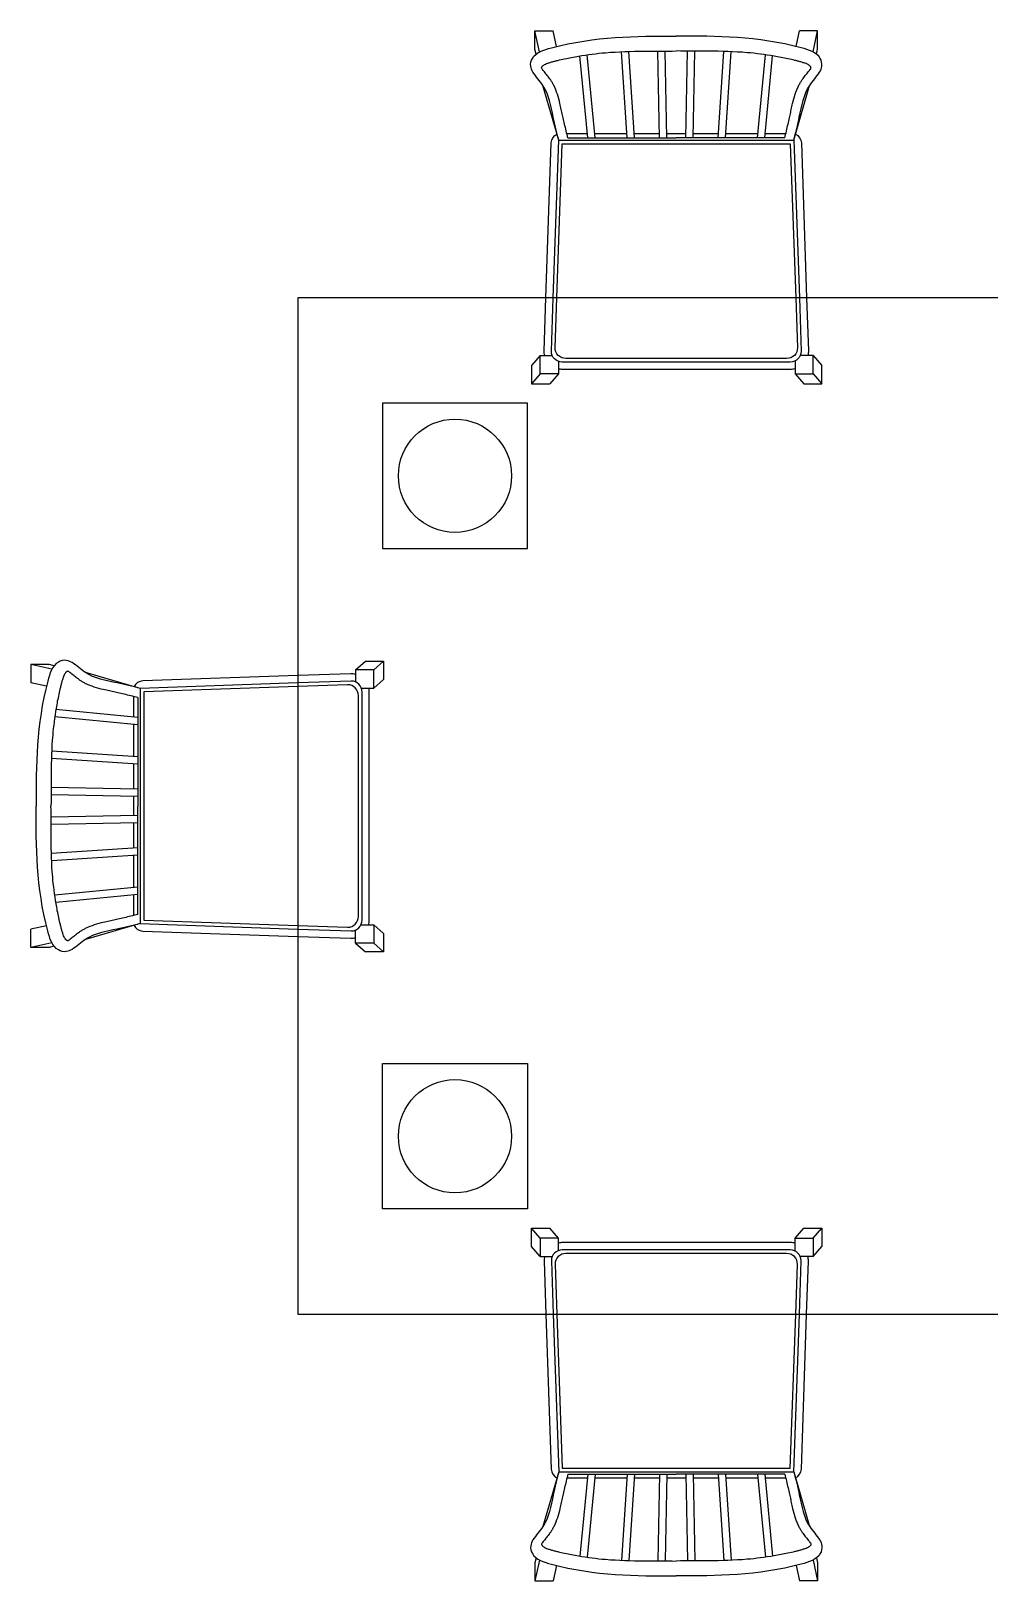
# Model space of a CAD drawing. Header units: millimetres. Extents: x -38686 to 870903, y -23218 to 232707.
# Drawn here: x 46656 to 47976, y 24620 to 26755 of the extents above; entities that cross this region are included whole.
import ezdxf

# ---------------------------------------------------------------- set-up
doc = ezdxf.new("R2010")
doc.units = ezdxf.units.MM
doc.header["$LTSCALE"] = 10
doc.layers.add('40 - Detail Outline', color=142, linetype='Continuous')

msp = doc.modelspace()

# ---------------------------------------------------------------- linework, layer by layer
at = {"layer": '40 - Detail Outline', "color": 0}
for p, q in [((47356.775, 26726.173), (47350.448, 26754.91)), ((47380.125, 26733.667), (47375.448, 26754.91)), ((47710.135, 26733.667), (47714.812, 26754.91)), ((47733.485, 26726.173), (47739.812, 26754.91)), ((47351.962, 26723.037), (47350.448, 26729.91)), ((47738.298, 26723.037), (47739.812, 26729.91)), ((47383.115, 26604.69), (47361.495, 26679.738)), ((47707.144, 26604.69), (47728.765, 26679.738)), ((46684.907, 25875.93), (46656.171, 25882.257)), ((46688.043, 25880.744), (46681.171, 25882.257)), ((46677.413, 25852.58), (46656.171, 25857.257)), ((46806.391, 25849.59), (46731.342, 25871.211)), ((46677.413, 25522.571), (46656.171, 25517.894)), ((46806.391, 25525.561), (46731.342, 25503.94)), ((46684.907, 25499.221), (46656.171, 25492.894)), ((46688.043, 25494.407), (46681.171, 25492.894)), ((47383.115, 24770.461), (47361.495, 24695.412)), ((47707.144, 24770.461), (47728.765, 24695.412)), ((47351.962, 24652.113), (47350.448, 24645.241)), ((47356.775, 24648.977), (47350.448, 24620.241)), ((47380.125, 24641.483), (47375.448, 24620.241)), ((47710.135, 24641.483), (47714.812, 24620.241)), ((47733.485, 24648.977), (47739.812, 24620.241)), ((47738.298, 24652.113), (47739.812, 24645.241))]:
    msp.add_line(p, q, dxfattribs=at)
at = {"layer": '40 - Detail Outline', "color": 7}
for p, q in [((47477.343, 26607.795), (47469.644, 26726.425)), ((47487.364, 26607.795), (47479.641, 26726.795)), ((47522.052, 26607.795), (47519.597, 26727.152)), ((47532.054, 26607.795), (47529.598, 26727.192)), ((47558.206, 26607.795), (47560.662, 26727.192)), ((47568.208, 26607.795), (47570.663, 26727.152)), ((47602.896, 26607.795), (47610.619, 26726.795)), ((47612.917, 26607.795), (47620.616, 26726.425)), ((47423.297, 26607.795), (47412.388, 26720.693)), ((47433.343, 26607.795), (47422.289, 26722.2)), ((47656.916, 26607.795), (47667.971, 26722.2)), ((47666.963, 26607.795), (47677.872, 26720.693)), ((47359.734, 26703.65), (47359.612, 26704.093)), ((47730.526, 26703.65), (47730.648, 26704.093)), ((47422.773, 26613.217), (47394.407, 26613.217)), ((47395.739, 26607.795), (47545.13, 26607.795)), ((47476.991, 26613.217), (47432.82, 26613.217)), ((47521.94, 26613.217), (47487.012, 26613.217)), ((47558.318, 26613.217), (47531.942, 26613.217)), ((47694.521, 26607.795), (47545.13, 26607.795)), ((47603.248, 26613.217), (47568.32, 26613.217)), ((47657.44, 26613.217), (47613.269, 26613.217)), ((47695.853, 26613.217), (47667.487, 26613.217)), ((46707.431, 25872.971), (46706.988, 25873.093)), ((46797.863, 25809.932), (46797.863, 25838.298)), ((46803.285, 25836.966), (46803.285, 25687.575)), ((46803.285, 25799.362), (46688.88, 25810.416)), ((46803.285, 25809.408), (46690.387, 25820.317)), ((46797.863, 25755.714), (46797.863, 25799.886)), ((46803.285, 25745.341), (46684.286, 25753.064)), ((46803.285, 25755.362), (46684.656, 25763.061)), ((46797.863, 25710.765), (46797.863, 25745.693)), ((46803.285, 25700.652), (46683.889, 25703.107)), ((46803.285, 25710.654), (46683.929, 25713.108)), ((46797.863, 25674.387), (46797.863, 25700.763)), ((46803.285, 25538.184), (46803.285, 25687.575)), ((46803.285, 25674.499), (46683.889, 25672.044)), ((46803.285, 25664.497), (46683.929, 25662.042)), ((46797.863, 25629.457), (46797.863, 25664.385)), ((46803.285, 25629.809), (46684.286, 25622.086)), ((46803.285, 25619.788), (46684.656, 25612.089)), ((46797.863, 25575.265), (46797.863, 25619.436)), ((46803.285, 25575.789), (46688.88, 25564.734)), ((46803.285, 25565.742), (46690.387, 25554.833)), ((46797.863, 25536.852), (46797.863, 25565.218)), ((46707.431, 25502.179), (46706.988, 25502.057)), ((47395.739, 24767.355), (47545.13, 24767.355)), ((47423.297, 24767.355), (47412.388, 24654.457)), ((47433.343, 24767.355), (47422.289, 24652.95)), ((47477.343, 24767.355), (47469.644, 24648.726)), ((47487.364, 24767.355), (47479.641, 24648.356)), ((47522.052, 24767.355), (47519.597, 24647.999)), ((47532.054, 24767.355), (47529.598, 24647.959)), ((47694.521, 24767.355), (47545.13, 24767.355)), ((47558.206, 24767.355), (47560.662, 24647.959)), ((47568.208, 24767.355), (47570.663, 24647.999)), ((47602.896, 24767.355), (47610.619, 24648.356)), ((47612.917, 24767.355), (47620.616, 24648.726)), ((47656.916, 24767.355), (47667.971, 24652.95)), ((47666.963, 24767.355), (47677.872, 24654.457)), ((47422.773, 24761.933), (47394.407, 24761.933)), ((47476.991, 24761.933), (47432.82, 24761.933)), ((47521.94, 24761.933), (47487.012, 24761.933)), ((47558.318, 24761.933), (47531.942, 24761.933)), ((47603.248, 24761.933), (47568.32, 24761.933)), ((47657.44, 24761.933), (47613.269, 24761.933)), ((47695.853, 24761.933), (47667.487, 24761.933)), ((47359.734, 24671.501), (47359.612, 24671.058)), ((47730.526, 24671.501), (47730.648, 24671.058))]:
    msp.add_line(p, q, dxfattribs=at)
at = {"layer": '40 - Detail Outline', "color": 251}
for p, q in [((47357.725, 26307.809), (47345.784, 26294.199)), ((47733.842, 26307.809), (47745.784, 26294.199)), ((47357.725, 26282.809), (47345.784, 26269.199)), ((47382.725, 26282.809), (47370.784, 26269.199)), ((47708.842, 26282.809), (47720.784, 26269.199)), ((47733.842, 26282.809), (47745.784, 26269.199)), ((47103.271, 25874.98), (47116.882, 25886.921)), ((47128.271, 25874.98), (47141.882, 25886.921)), ((47128.271, 25849.98), (47141.882, 25861.921)), ((47128.271, 25523.863), (47141.882, 25511.921)), ((47103.271, 25498.863), (47116.882, 25486.921)), ((47128.271, 25498.863), (47141.882, 25486.921)), ((47357.725, 25092.341), (47345.784, 25105.952)), ((47382.725, 25092.341), (47370.784, 25105.952)), ((47708.842, 25092.341), (47720.784, 25105.952)), ((47733.842, 25092.341), (47745.784, 25105.952)), ((47357.725, 25067.341), (47345.784, 25080.952)), ((47733.842, 25067.341), (47745.784, 25080.952))]:
    msp.add_line(p, q, dxfattribs=at)
at = {"layer": '40 - Detail Outline', "color": 0}
for points in [[(47350.448, 26729.91), (47350.448, 26754.91), (47375.448, 26754.91)], [(47739.812, 26729.91), (47739.812, 26754.91), (47714.812, 26754.91)], [(47375.638, 26387.222), (47383.115, 26604.69), (47707.144, 26604.69), (47714.621, 26387.222)], [(47380.55, 26387.222), (47388.115, 26599.69), (47702.144, 26599.69), (47709.71, 26387.222)], [(46681.171, 25882.257), (46656.171, 25882.257), (46656.171, 25857.257)], [(47023.859, 25857.067), (46806.391, 25849.59), (46806.391, 25525.561), (47023.859, 25518.084)], [(47023.859, 25852.155), (46811.391, 25844.59), (46811.391, 25530.561), (47023.859, 25522.996)], [(46681.171, 25492.894), (46656.171, 25492.894), (46656.171, 25517.894)], [(47375.638, 24987.929), (47383.115, 24770.461), (47707.144, 24770.461), (47714.621, 24987.929)], [(47380.55, 24987.929), (47388.115, 24775.461), (47702.144, 24775.461), (47709.71, 24987.929)], [(47350.448, 24645.241), (47350.448, 24620.241), (47375.448, 24620.241)], [(47739.812, 24645.241), (47739.812, 24620.241), (47714.812, 24620.241)]]:
    msp.add_lwpolyline(points, dxfattribs=at)
for points in [[(47365.571, 26387.222), (47372.757, 26600.983, -0.25562514), (47380.73, 26612.971)], [(47709.53, 26612.971, -0.25562514), (47717.503, 26600.983), (47724.689, 26387.222)], [(47023.859, 25867.134), (46810.097, 25859.948, 0.25562514), (46798.109, 25851.976)], [(46798.109, 25523.175, 0.25562514), (46810.097, 25515.202), (47023.859, 25508.016)], [(47365.571, 24987.929), (47372.757, 24774.167, 0.25562514), (47380.73, 24762.179)], [(47709.53, 24762.179, 0.25562514), (47717.503, 24774.167), (47724.689, 24987.929)]]:
    msp.add_lwpolyline(points, format="xyb", dxfattribs=at)
for points in [[(47023.859, 26387.222), (47023.859, 24987.929), (49423.866, 24987.929), (49423.866, 26387.222)], [(47340.238, 26242.382), (47140.238, 26242.382), (47140.238, 26042.382), (47340.238, 26042.382)], [(47340.238, 25132.769), (47140.238, 25132.769), (47140.238, 25332.769), (47340.238, 25332.769)]]:
    msp.add_lwpolyline(points, close=True, dxfattribs=at)
at = {"layer": '40 - Detail Outline', "color": 251}
for points in [[(47363.854, 26307.809, -0.06587297), (47363.12, 26314.327), (47365.571, 26387.222)], [(47702.144, 26298.84), (47388.115, 26298.84, -0.41421356), (47373.115, 26313.84), (47375.638, 26387.222)], [(47697.144, 26303.84), (47393.115, 26303.84, -0.41421356), (47378.115, 26318.84), (47380.55, 26387.222)], [(47709.71, 26387.222), (47712.144, 26318.84, -0.41421356), (47697.144, 26303.84)], [(47714.621, 26387.222), (47717.144, 26313.84, -0.41421356), (47702.144, 26298.84)], [(47724.689, 26387.222), (47727.14, 26314.327, -0.06587297), (47726.406, 26307.809)], [(47708.842, 26289.754, -0.06791001), (47702.144, 26288.84), (47388.115, 26288.84, -0.05438092), (47382.725, 26289.428, -0.05438092)], [(47103.271, 25868.851, 0.06587297), (47096.754, 25869.585), (47023.859, 25867.134)], [(47112.24, 25530.561), (47112.24, 25844.59, 0.41421356), (47097.24, 25859.59), (47023.859, 25857.067)], [(47107.24, 25535.561), (47107.24, 25839.59, 0.41421356), (47092.24, 25854.59), (47023.859, 25852.155)], [(47121.326, 25523.863, 0.06791001), (47122.24, 25530.561), (47122.24, 25844.59, 0.05438092), (47121.652, 25849.98, 0.05438092)], [(47023.859, 25522.996), (47092.24, 25520.561, 0.41421356), (47107.24, 25535.561)], [(47023.859, 25518.084), (47097.24, 25515.561, 0.41421356), (47112.24, 25530.561)], [(47023.859, 25508.016), (47096.754, 25505.565, 0.06587297), (47103.271, 25506.299)], [(47708.842, 25085.396, 0.06791001), (47702.144, 25086.31), (47388.115, 25086.31, 0.05438092), (47382.725, 25085.722, 0.05438092)], [(47363.854, 25067.341, 0.06587297), (47363.12, 25060.824), (47365.571, 24987.929)], [(47702.144, 25076.31), (47388.115, 25076.31, 0.41421356), (47373.115, 25061.31), (47375.638, 24987.929)], [(47697.144, 25071.31), (47393.115, 25071.31, 0.41421356), (47378.115, 25056.31), (47380.55, 24987.929)], [(47709.71, 24987.929), (47712.144, 25056.31, 0.41421356), (47697.144, 25071.31)], [(47714.621, 24987.929), (47717.144, 25061.31, 0.41421356), (47702.144, 25076.31)], [(47724.689, 24987.929), (47727.14, 25060.824, 0.06587297), (47726.406, 25067.341)]]:
    msp.add_lwpolyline(points, format="xyb", dxfattribs=at)
for points in [[(47382.725, 26299.842), (47382.725, 26282.809), (47357.725, 26282.809), (47357.725, 26307.809), (47374.381, 26307.809)], [(47708.842, 26300.419), (47708.842, 26282.809), (47733.842, 26282.809), (47733.842, 26307.809), (47715.879, 26307.809)], [(47345.784, 26294.199), (47345.784, 26269.199), (47370.784, 26269.199)], [(47720.784, 26269.199), (47745.784, 26269.199), (47745.784, 26294.199)], [(47111.238, 25849.98), (47128.271, 25849.98), (47128.271, 25874.98), (47103.271, 25874.98), (47103.271, 25858.324)], [(47116.882, 25886.921), (47141.882, 25886.921), (47141.882, 25861.921)], [(47110.662, 25523.863), (47128.271, 25523.863), (47128.271, 25498.863), (47103.271, 25498.863), (47103.271, 25516.827)], [(47141.882, 25511.921), (47141.882, 25486.921), (47116.882, 25486.921)], [(47345.784, 25080.952), (47345.784, 25105.952), (47370.784, 25105.952)], [(47720.784, 25105.952), (47745.784, 25105.952), (47745.784, 25080.952)], [(47382.725, 25075.308), (47382.725, 25092.341), (47357.725, 25092.341), (47357.725, 25067.341), (47374.381, 25067.341)], [(47708.842, 25074.732), (47708.842, 25092.341), (47733.842, 25092.341), (47733.842, 25067.341), (47715.879, 25067.341)]]:
    msp.add_lwpolyline(points, dxfattribs=at)
at = {"layer": '40 - Detail Outline', "color": 0}
for centre in [(47240.238, 26142.382), (47240.238, 25232.769)]:
    msp.add_circle(centre, 77.949, dxfattribs=at)
for points, knots in [([(47383.115, 26604.69), (47380.541, 26615.152), (47374.345, 26640.341), (47368.262, 26675.289), (47349.602, 26693.763), (47343.304, 26706.958), (47347.897, 26724.647), (47424.101, 26747.846), (47489.469, 26747.923), (47545.13, 26747.877)], [0, 0, 0, 0, 32.57715137, 78.42867812, 101.30605396, 109.98238013, 120.95051628, 150.95316852, 323.73230532, 323.73230532, 323.73230532, 323.73230532]), ([(47707.144, 26604.69), (47709.718, 26615.152), (47715.915, 26640.341), (47721.998, 26675.289), (47740.658, 26693.763), (47746.955, 26706.958), (47742.363, 26724.647), (47666.159, 26747.846), (47600.791, 26747.923), (47545.13, 26747.877)], [0, 0, 0, 0, 32.57715137, 78.42867812, 101.30605396, 109.98238013, 120.95051628, 150.95316852, 323.73230532, 323.73230532, 323.73230532, 323.73230532]), ([(47359.612, 26704.093), (47359.598, 26704.134), (47359.582, 26704.189), (47359.573, 26704.382), (47359.551, 26704.55), (47359.671, 26704.914), (47359.749, 26705.11), (47359.89, 26705.407), (47359.947, 26705.515), (47360.061, 26705.714), (47360.122, 26705.81), (47360.317, 26706.095), (47360.468, 26706.286), (47360.852, 26706.698), (47361.086, 26706.921), (47361.671, 26707.403), (47362.023, 26707.661), (47363.091, 26708.353), (47363.902, 26708.802), (47365.834, 26709.704), (47366.952, 26710.157), (47369.436, 26711.042), (47370.802, 26711.475), (47373.718, 26712.325), (47375.269, 26712.743), (47378.498, 26713.589), (47380.109, 26713.999), (47384.932, 26715.194), (47388.134, 26715.942), (47397.702, 26718.053), (47404.032, 26719.28), (47422.902, 26722.484), (47435.324, 26723.985), (47465.387, 26726.517), (47482.938, 26727.053), (47514.917, 26727.215), (47529.339, 26726.987), (47545.13, 26727.492)], [136.27052956, 136.27052956, 136.27052956, 136.27052956, 137.49414178, 137.49414178, 139.9413662, 139.9413662, 142.38859063, 142.38859063, 143.92442163, 143.92442163, 145.46025264, 145.46025264, 148.53191465, 148.53191465, 151.60357665, 151.60357665, 154.67523866, 154.67523866, 159.45140784, 159.45140784, 164.22757701, 164.22757701, 169.00374619, 169.00374619, 173.77991536, 173.77991536, 178.55608454, 178.55608454, 188.10842288, 188.10842288, 207.21309958, 207.21309958, 245.42245298, 245.42245298, 300.31168215, 300.31168215, 345.34487244, 345.34487244, 345.34487244, 345.34487244]), ([(47730.648, 26704.093), (47730.662, 26704.134), (47730.678, 26704.189), (47730.687, 26704.382), (47730.708, 26704.55), (47730.589, 26704.914), (47730.511, 26705.11), (47730.37, 26705.407), (47730.313, 26705.515), (47730.199, 26705.714), (47730.138, 26705.81), (47729.943, 26706.095), (47729.792, 26706.286), (47729.408, 26706.698), (47729.174, 26706.921), (47728.589, 26707.403), (47728.237, 26707.661), (47727.169, 26708.353), (47726.358, 26708.802), (47724.426, 26709.704), (47723.308, 26710.157), (47720.824, 26711.042), (47719.458, 26711.475), (47716.542, 26712.325), (47714.991, 26712.743), (47711.762, 26713.589), (47710.151, 26713.999), (47705.328, 26715.194), (47702.126, 26715.942), (47692.558, 26718.053), (47686.228, 26719.28), (47667.358, 26722.484), (47654.935, 26723.985), (47624.873, 26726.517), (47607.322, 26727.053), (47575.342, 26727.215), (47560.921, 26726.987), (47545.13, 26727.492)], [136.27052956, 136.27052956, 136.27052956, 136.27052956, 137.49414178, 137.49414178, 139.9413662, 139.9413662, 142.38859063, 142.38859063, 143.92442163, 143.92442163, 145.46025264, 145.46025264, 148.53191465, 148.53191465, 151.60357665, 151.60357665, 154.67523866, 154.67523866, 159.45140784, 159.45140784, 164.22757701, 164.22757701, 169.00374619, 169.00374619, 173.77991536, 173.77991536, 178.55608454, 178.55608454, 188.10842288, 188.10842288, 207.21309958, 207.21309958, 245.42245298, 245.42245298, 300.31168215, 300.31168215, 345.34487244, 345.34487244, 345.34487244, 345.34487244]), ([(47395.739, 26607.795), (47394.194, 26614.077), (47392.66, 26620.313), (47390.523, 26629.423), (47389.868, 26632.277), (47388.946, 26636.431), (47388.663, 26637.721), (47387.829, 26641.6), (47387.277, 26644.259), (47386.117, 26649.687), (47385.51, 26652.456), (47383.856, 26659.354), (47382.738, 26663.523), (47379.958, 26671.888), (47378.295, 26676.086), (47375.499, 26681.592), (47374.748, 26682.967), (47373.518, 26685.044), (47373.079, 26685.756), (47372.292, 26686.982), (47371.949, 26687.498), (47371.264, 26688.503), (47370.92, 26688.993), (47369.887, 26690.434), (47369.197, 26691.351), (47367.105, 26694.065), (47365.733, 26695.746), (47363.196, 26698.91), (47362.031, 26700.392), (47360.65, 26702.303), (47360.306, 26702.794), (47359.898, 26703.402), (47359.815, 26703.526), (47359.734, 26703.65)], [0, 0, 0, 0, 19.55960044, 19.55960044, 28.45991601, 28.45991601, 32.45695727, 32.45695727, 40.4510398, 40.4510398, 48.44512232, 48.44512232, 60.12364507, 60.12364507, 71.80216781, 71.80216781, 75.72333697, 75.72333697, 77.78716179, 77.78716179, 79.2984976, 79.2984976, 80.80983341, 80.80983341, 83.83250503, 83.83250503, 90.10403329, 90.10403329, 96.37556155, 96.37556155, 98.59913399, 98.59913399, 99.17238689, 99.17238689, 99.17238689, 99.17238689]), ([(47694.521, 26607.795), (47696.066, 26614.077), (47697.6, 26620.313), (47699.737, 26629.423), (47700.392, 26632.277), (47701.314, 26636.431), (47701.597, 26637.721), (47702.431, 26641.6), (47702.983, 26644.259), (47704.142, 26649.687), (47704.75, 26652.456), (47706.404, 26659.354), (47707.522, 26663.523), (47710.302, 26671.888), (47711.965, 26676.086), (47714.761, 26681.592), (47715.512, 26682.967), (47716.741, 26685.044), (47717.18, 26685.756), (47717.968, 26686.982), (47718.311, 26687.498), (47718.996, 26688.503), (47719.34, 26688.993), (47720.373, 26690.434), (47721.063, 26691.351), (47723.155, 26694.065), (47724.527, 26695.746), (47727.064, 26698.91), (47728.229, 26700.392), (47729.61, 26702.303), (47729.954, 26702.794), (47730.362, 26703.402), (47730.445, 26703.526), (47730.526, 26703.65)], [0, 0, 0, 0, 19.55960044, 19.55960044, 28.45991601, 28.45991601, 32.45695727, 32.45695727, 40.4510398, 40.4510398, 48.44512232, 48.44512232, 60.12364507, 60.12364507, 71.80216781, 71.80216781, 75.72333697, 75.72333697, 77.78716179, 77.78716179, 79.2984976, 79.2984976, 80.80983341, 80.80983341, 83.83250503, 83.83250503, 90.10403329, 90.10403329, 96.37556155, 96.37556155, 98.59913399, 98.59913399, 99.17238689, 99.17238689, 99.17238689, 99.17238689]), ([(46806.391, 25849.59), (46795.928, 25852.164), (46770.74, 25858.36), (46735.791, 25864.444), (46717.318, 25883.103), (46704.122, 25889.401), (46686.434, 25884.808), (46663.234, 25808.605), (46663.158, 25743.237), (46663.203, 25687.575)], [0, 0, 0, 0, 32.57715137, 78.42867812, 101.30605396, 109.98238013, 120.95051628, 150.95316852, 323.73230532, 323.73230532, 323.73230532, 323.73230532]), ([(46706.988, 25873.093), (46706.946, 25873.107), (46706.892, 25873.123), (46706.699, 25873.133), (46706.53, 25873.154), (46706.166, 25873.034), (46705.971, 25872.956), (46705.674, 25872.815), (46705.566, 25872.758), (46705.366, 25872.644), (46705.271, 25872.584), (46704.985, 25872.388), (46704.795, 25872.237), (46704.382, 25871.853), (46704.159, 25871.619), (46703.678, 25871.034), (46703.419, 25870.682), (46702.728, 25869.615), (46702.279, 25868.803), (46701.376, 25866.871), (46700.923, 25865.753), (46700.038, 25863.269), (46699.605, 25861.903), (46698.755, 25858.987), (46698.337, 25857.436), (46697.492, 25854.207), (46697.082, 25852.596), (46695.887, 25847.773), (46695.138, 25844.571), (46693.027, 25835.003), (46691.801, 25828.673), (46688.597, 25809.803), (46687.095, 25797.381), (46684.563, 25767.318), (46684.027, 25749.767), (46683.865, 25717.788), (46684.094, 25703.366), (46683.589, 25687.575)], [136.27052956, 136.27052956, 136.27052956, 136.27052956, 137.49414178, 137.49414178, 139.9413662, 139.9413662, 142.38859063, 142.38859063, 143.92442163, 143.92442163, 145.46025264, 145.46025264, 148.53191465, 148.53191465, 151.60357665, 151.60357665, 154.67523866, 154.67523866, 159.45140784, 159.45140784, 164.22757701, 164.22757701, 169.00374619, 169.00374619, 173.77991536, 173.77991536, 178.55608454, 178.55608454, 188.10842288, 188.10842288, 207.21309958, 207.21309958, 245.42245298, 245.42245298, 300.31168215, 300.31168215, 345.34487244, 345.34487244, 345.34487244, 345.34487244]), ([(46803.285, 25836.966), (46797.003, 25838.512), (46790.768, 25840.045), (46781.658, 25842.182), (46778.803, 25842.837), (46774.649, 25843.76), (46773.359, 25844.042), (46769.48, 25844.876), (46766.822, 25845.428), (46761.393, 25846.588), (46758.625, 25847.195), (46751.727, 25848.849), (46747.557, 25849.967), (46739.192, 25852.747), (46734.994, 25854.41), (46729.488, 25857.206), (46728.113, 25857.957), (46726.036, 25859.187), (46725.324, 25859.626), (46724.099, 25860.414), (46723.582, 25860.756), (46722.578, 25861.441), (46722.087, 25861.786), (46720.647, 25862.819), (46719.729, 25863.508), (46717.016, 25865.6), (46715.334, 25866.972), (46712.171, 25869.509), (46710.689, 25870.674), (46708.777, 25872.056), (46708.286, 25872.399), (46707.678, 25872.808), (46707.554, 25872.89), (46707.431, 25872.971)], [0, 0, 0, 0, 19.55960044, 19.55960044, 28.45991601, 28.45991601, 32.45695727, 32.45695727, 40.4510398, 40.4510398, 48.44512232, 48.44512232, 60.12364507, 60.12364507, 71.80216781, 71.80216781, 75.72333697, 75.72333697, 77.78716179, 77.78716179, 79.2984976, 79.2984976, 80.80983341, 80.80983341, 83.83250503, 83.83250503, 90.10403329, 90.10403329, 96.37556155, 96.37556155, 98.59913399, 98.59913399, 99.17238689, 99.17238689, 99.17238689, 99.17238689]), ([(46806.391, 25525.561), (46795.928, 25522.987), (46770.74, 25516.79), (46735.791, 25510.707), (46717.318, 25492.047), (46704.122, 25485.75), (46686.434, 25490.342), (46663.234, 25566.546), (46663.158, 25631.914), (46663.203, 25687.575)], [0, 0, 0, 0, 32.57715137, 78.42867812, 101.30605396, 109.98238013, 120.95051628, 150.95316852, 323.73230532, 323.73230532, 323.73230532, 323.73230532]), ([(46706.988, 25502.057), (46706.946, 25502.043), (46706.892, 25502.027), (46706.699, 25502.018), (46706.53, 25501.997), (46706.166, 25502.116), (46705.971, 25502.194), (46705.674, 25502.335), (46705.566, 25502.392), (46705.366, 25502.507), (46705.271, 25502.567), (46704.985, 25502.762), (46704.795, 25502.913), (46704.382, 25503.297), (46704.159, 25503.531), (46703.678, 25504.116), (46703.419, 25504.468), (46702.728, 25505.536), (46702.279, 25506.348), (46701.376, 25508.279), (46700.923, 25509.397), (46700.038, 25511.881), (46699.605, 25513.247), (46698.755, 25516.163), (46698.337, 25517.714), (46697.492, 25520.944), (46697.082, 25522.555), (46695.887, 25527.378), (46695.138, 25530.579), (46693.027, 25540.147), (46691.801, 25546.477), (46688.597, 25565.347), (46687.095, 25577.77), (46684.563, 25607.832), (46684.027, 25625.384), (46683.865, 25657.363), (46684.094, 25671.785), (46683.589, 25687.575)], [136.27052956, 136.27052956, 136.27052956, 136.27052956, 137.49414178, 137.49414178, 139.9413662, 139.9413662, 142.38859063, 142.38859063, 143.92442163, 143.92442163, 145.46025264, 145.46025264, 148.53191465, 148.53191465, 151.60357665, 151.60357665, 154.67523866, 154.67523866, 159.45140784, 159.45140784, 164.22757701, 164.22757701, 169.00374619, 169.00374619, 173.77991536, 173.77991536, 178.55608454, 178.55608454, 188.10842288, 188.10842288, 207.21309958, 207.21309958, 245.42245298, 245.42245298, 300.31168215, 300.31168215, 345.34487244, 345.34487244, 345.34487244, 345.34487244]), ([(46803.285, 25538.184), (46797.003, 25536.639), (46790.768, 25535.105), (46781.658, 25532.968), (46778.803, 25532.313), (46774.649, 25531.391), (46773.359, 25531.109), (46769.48, 25530.274), (46766.822, 25529.722), (46761.393, 25528.563), (46758.625, 25527.955), (46751.727, 25526.301), (46747.557, 25525.183), (46739.192, 25522.403), (46734.994, 25520.74), (46729.488, 25517.945), (46728.113, 25517.193), (46726.036, 25515.964), (46725.324, 25515.525), (46724.099, 25514.737), (46723.582, 25514.394), (46722.578, 25513.709), (46722.087, 25513.365), (46720.647, 25512.332), (46719.729, 25511.643), (46717.016, 25509.55), (46715.334, 25508.178), (46712.171, 25505.641), (46710.689, 25504.476), (46708.777, 25503.095), (46708.286, 25502.751), (46707.678, 25502.343), (46707.554, 25502.26), (46707.431, 25502.179)], [0, 0, 0, 0, 19.55960044, 19.55960044, 28.45991601, 28.45991601, 32.45695727, 32.45695727, 40.4510398, 40.4510398, 48.44512232, 48.44512232, 60.12364507, 60.12364507, 71.80216781, 71.80216781, 75.72333697, 75.72333697, 77.78716179, 77.78716179, 79.2984976, 79.2984976, 80.80983341, 80.80983341, 83.83250503, 83.83250503, 90.10403329, 90.10403329, 96.37556155, 96.37556155, 98.59913399, 98.59913399, 99.17238689, 99.17238689, 99.17238689, 99.17238689]), ([(47383.115, 24770.461), (47380.541, 24759.998), (47374.345, 24734.809), (47368.262, 24699.861), (47349.602, 24681.387), (47343.304, 24668.192), (47347.897, 24650.504), (47424.101, 24627.304), (47489.469, 24627.228), (47545.13, 24627.273)], [0, 0, 0, 0, 32.57715137, 78.42867812, 101.30605396, 109.98238013, 120.95051628, 150.95316852, 323.73230532, 323.73230532, 323.73230532, 323.73230532]), ([(47395.739, 24767.355), (47394.194, 24761.073), (47392.66, 24754.838), (47390.523, 24745.728), (47389.868, 24742.873), (47388.946, 24738.719), (47388.663, 24737.429), (47387.829, 24733.55), (47387.277, 24730.892), (47386.117, 24725.463), (47385.51, 24722.695), (47383.856, 24715.797), (47382.738, 24711.627), (47379.958, 24703.262), (47378.295, 24699.064), (47375.499, 24693.558), (47374.748, 24692.183), (47373.518, 24690.106), (47373.079, 24689.394), (47372.292, 24688.169), (47371.949, 24687.652), (47371.264, 24686.648), (47370.92, 24686.157), (47369.887, 24684.717), (47369.197, 24683.799), (47367.105, 24681.086), (47365.733, 24679.404), (47363.196, 24676.241), (47362.031, 24674.759), (47360.65, 24672.847), (47360.306, 24672.356), (47359.898, 24671.748), (47359.815, 24671.624), (47359.734, 24671.501)], [0, 0, 0, 0, 19.55960044, 19.55960044, 28.45991601, 28.45991601, 32.45695727, 32.45695727, 40.4510398, 40.4510398, 48.44512232, 48.44512232, 60.12364507, 60.12364507, 71.80216781, 71.80216781, 75.72333697, 75.72333697, 77.78716179, 77.78716179, 79.2984976, 79.2984976, 80.80983341, 80.80983341, 83.83250503, 83.83250503, 90.10403329, 90.10403329, 96.37556155, 96.37556155, 98.59913399, 98.59913399, 99.17238689, 99.17238689, 99.17238689, 99.17238689]), ([(47707.144, 24770.461), (47709.718, 24759.998), (47715.915, 24734.809), (47721.998, 24699.861), (47740.658, 24681.387), (47746.955, 24668.192), (47742.363, 24650.504), (47666.159, 24627.304), (47600.791, 24627.228), (47545.13, 24627.273)], [0, 0, 0, 0, 32.57715137, 78.42867812, 101.30605396, 109.98238013, 120.95051628, 150.95316852, 323.73230532, 323.73230532, 323.73230532, 323.73230532]), ([(47694.521, 24767.355), (47696.066, 24761.073), (47697.6, 24754.838), (47699.737, 24745.728), (47700.392, 24742.873), (47701.314, 24738.719), (47701.597, 24737.429), (47702.431, 24733.55), (47702.983, 24730.892), (47704.142, 24725.463), (47704.75, 24722.695), (47706.404, 24715.797), (47707.522, 24711.627), (47710.302, 24703.262), (47711.965, 24699.064), (47714.761, 24693.558), (47715.512, 24692.183), (47716.741, 24690.106), (47717.18, 24689.394), (47717.968, 24688.169), (47718.311, 24687.652), (47718.996, 24686.648), (47719.34, 24686.157), (47720.373, 24684.717), (47721.063, 24683.799), (47723.155, 24681.086), (47724.527, 24679.404), (47727.064, 24676.241), (47728.229, 24674.759), (47729.61, 24672.847), (47729.954, 24672.356), (47730.362, 24671.748), (47730.445, 24671.624), (47730.526, 24671.501)], [0, 0, 0, 0, 19.55960044, 19.55960044, 28.45991601, 28.45991601, 32.45695727, 32.45695727, 40.4510398, 40.4510398, 48.44512232, 48.44512232, 60.12364507, 60.12364507, 71.80216781, 71.80216781, 75.72333697, 75.72333697, 77.78716179, 77.78716179, 79.2984976, 79.2984976, 80.80983341, 80.80983341, 83.83250503, 83.83250503, 90.10403329, 90.10403329, 96.37556155, 96.37556155, 98.59913399, 98.59913399, 99.17238689, 99.17238689, 99.17238689, 99.17238689]), ([(47359.612, 24671.058), (47359.598, 24671.016), (47359.582, 24670.962), (47359.573, 24670.769), (47359.551, 24670.6), (47359.671, 24670.236), (47359.749, 24670.041), (47359.89, 24669.744), (47359.947, 24669.636), (47360.061, 24669.436), (47360.122, 24669.341), (47360.317, 24669.055), (47360.468, 24668.865), (47360.852, 24668.452), (47361.086, 24668.229), (47361.671, 24667.748), (47362.023, 24667.489), (47363.091, 24666.798), (47363.902, 24666.349), (47365.834, 24665.446), (47366.952, 24664.993), (47369.436, 24664.108), (47370.802, 24663.675), (47373.718, 24662.825), (47375.269, 24662.407), (47378.498, 24661.562), (47380.109, 24661.152), (47384.932, 24659.957), (47388.134, 24659.208), (47397.702, 24657.097), (47404.032, 24655.871), (47422.902, 24652.667), (47435.324, 24651.165), (47465.387, 24648.633), (47482.938, 24648.097), (47514.917, 24647.935), (47529.339, 24648.164), (47545.13, 24647.659)], [136.27052956, 136.27052956, 136.27052956, 136.27052956, 137.49414178, 137.49414178, 139.9413662, 139.9413662, 142.38859063, 142.38859063, 143.92442163, 143.92442163, 145.46025264, 145.46025264, 148.53191465, 148.53191465, 151.60357665, 151.60357665, 154.67523866, 154.67523866, 159.45140784, 159.45140784, 164.22757701, 164.22757701, 169.00374619, 169.00374619, 173.77991536, 173.77991536, 178.55608454, 178.55608454, 188.10842288, 188.10842288, 207.21309958, 207.21309958, 245.42245298, 245.42245298, 300.31168215, 300.31168215, 345.34487244, 345.34487244, 345.34487244, 345.34487244]), ([(47730.648, 24671.058), (47730.662, 24671.016), (47730.678, 24670.962), (47730.687, 24670.769), (47730.708, 24670.6), (47730.589, 24670.236), (47730.511, 24670.041), (47730.37, 24669.744), (47730.313, 24669.636), (47730.199, 24669.436), (47730.138, 24669.341), (47729.943, 24669.055), (47729.792, 24668.865), (47729.408, 24668.452), (47729.174, 24668.229), (47728.589, 24667.748), (47728.237, 24667.489), (47727.169, 24666.798), (47726.358, 24666.349), (47724.426, 24665.446), (47723.308, 24664.993), (47720.824, 24664.108), (47719.458, 24663.675), (47716.542, 24662.825), (47714.991, 24662.407), (47711.762, 24661.562), (47710.151, 24661.152), (47705.328, 24659.957), (47702.126, 24659.208), (47692.558, 24657.097), (47686.228, 24655.871), (47667.358, 24652.667), (47654.935, 24651.165), (47624.873, 24648.633), (47607.322, 24648.097), (47575.342, 24647.935), (47560.921, 24648.164), (47545.13, 24647.659)], [136.27052956, 136.27052956, 136.27052956, 136.27052956, 137.49414178, 137.49414178, 139.9413662, 139.9413662, 142.38859063, 142.38859063, 143.92442163, 143.92442163, 145.46025264, 145.46025264, 148.53191465, 148.53191465, 151.60357665, 151.60357665, 154.67523866, 154.67523866, 159.45140784, 159.45140784, 164.22757701, 164.22757701, 169.00374619, 169.00374619, 173.77991536, 173.77991536, 178.55608454, 178.55608454, 188.10842288, 188.10842288, 207.21309958, 207.21309958, 245.42245298, 245.42245298, 300.31168215, 300.31168215, 345.34487244, 345.34487244, 345.34487244, 345.34487244])]:
    msp.add_open_spline(points, degree=3, knots=knots, dxfattribs=at)

doc.saveas('drawing.dxf')
